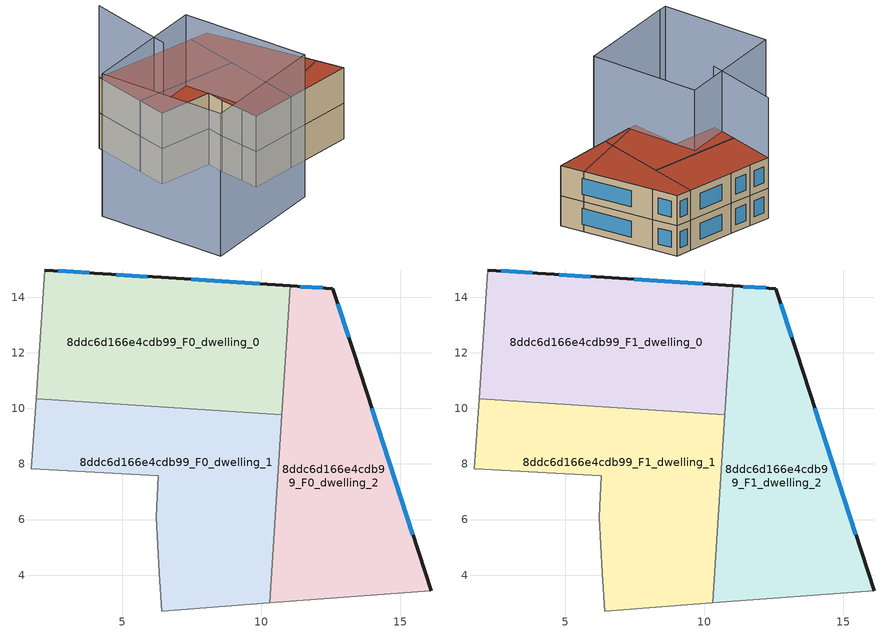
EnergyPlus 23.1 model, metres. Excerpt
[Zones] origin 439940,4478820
8ddc6d166e4cdb99_F0_dwelling_0
 floor ground (EU_floor_Construction): 11.05,14.41 10.75,9.78 1.91,10.34 2.22,14.98 4.31,14.84 6.4,14.71 z0
 wall outside (EU_wall_Construction): 11.05,14.41 6.4,14.71 4.31,14.84 2.22,14.98 z0:3
 wall adiabatic (EU_wall_Construction): 2.22,14.98 1.91,10.34 z0:3
 wall to 8ddc6d166e4cdb99_F0_dwelling_1 (EU_wall_Construction): 1.91,10.34 10.75,9.78 z0:3
 wall to 8ddc6d166e4cdb99_F0_dwelling_2 (EU_wall_Construction): 10.75,9.78 11.05,14.41 z0:3
 window (EU_Window_Construction): 5.91,14.74 4.8,14.81 / 9.96,14.48 7.49,14.64 / 3.82,14.87 2.71,14.95 z0.7:2.3
8ddc6d166e4cdb99_F0_dwelling_1
 floor ground (EU_floor_Construction): 10.75,9.78 10.32,3.01 6.43,2.71 6.34,4.08 6.23,6.08 6.3,7.59 1.74,7.82 1.91,10.34 z0
 wall adiabatic (EU_wall_Construction): 1.91,10.34 1.74,7.82 6.3,7.59 6.23,6.08 6.34,4.08 6.43,2.71 10.32,3.01 z0:3
 wall to 8ddc6d166e4cdb99_F0_dwelling_2 (EU_wall_Construction): 10.32,3.01 10.75,9.78 z0:3
8ddc6d166e4cdb99_F0_dwelling_2
 floor ground (EU_floor_Construction): 12.58,14.31 13.34,12.01 16.11,3.44 10.32,3.01 11.05,14.41 z0
 wall outside (EU_wall_Construction): 16.11,3.44 13.34,12.01 12.58,14.31 11.05,14.41 z0:3
 wall adiabatic (EU_wall_Construction): 10.32,3.01 16.11,3.44 z0:3
 window (EU_Window_Construction): 12.22,14.33 11.41,14.38 / 13.16,12.55 12.76,13.77 / 15.46,5.45 13.99,10.01 z0.7:2.3
8ddc6d166e4cdb99_F1_dwelling_0
 floor to 8ddc6d166e4cdb99_F0_dwelling_0 (EU_floor_Construction): 11.05,14.41 10.75,9.78 1.91,10.34 2.22,14.98 4.31,14.84 6.4,14.71 z3
 wall outside (EU_wall_Construction): 11.05,14.41 6.4,14.71 4.31,14.84 2.22,14.98 z3:6
 wall adiabatic (EU_wall_Construction): 2.22,14.98 1.91,10.34 z3:6
 wall to 8ddc6d166e4cdb99_F1_dwelling_1 (EU_wall_Construction): 1.91,10.34 10.75,9.78 z3:6
 wall to 8ddc6d166e4cdb99_F1_dwelling_2 (EU_wall_Construction): 10.75,9.78 11.05,14.41 z3:6
 window (EU_Window_Construction): 5.91,14.74 4.8,14.81 / 9.96,14.48 7.49,14.64 / 3.82,14.87 2.71,14.95 z3.7:5.3
 roof outside (EU_roof_Construction): 10.75,9.78 11.05,14.41 6.4,14.71 4.31,14.84 2.22,14.98 1.91,10.34 z6
8ddc6d166e4cdb99_F1_dwelling_1
 floor to 8ddc6d166e4cdb99_F0_dwelling_1 (EU_floor_Construction): 10.75,9.78 10.32,3.01 6.43,2.71 6.34,4.08 6.23,6.08 6.3,7.59 1.74,7.82 1.91,10.34 z3
 wall adiabatic (EU_wall_Construction): 1.91,10.34 1.74,7.82 6.3,7.59 6.23,6.08 6.34,4.08 6.43,2.71 10.32,3.01 z3:6
 wall to 8ddc6d166e4cdb99_F1_dwelling_2 (EU_wall_Construction): 10.32,3.01 10.75,9.78 z3:6
 roof outside (EU_roof_Construction): 10.32,3.01 10.75,9.78 1.91,10.34 1.74,7.82 6.3,7.59 6.23,6.08 6.34,4.08 6.43,2.71 z6
8ddc6d166e4cdb99_F1_dwelling_2
 floor to 8ddc6d166e4cdb99_F0_dwelling_2 (EU_floor_Construction): 12.58,14.31 13.33,12.01 16.11,3.44 10.32,3.01 11.05,14.41 z3
 wall outside (EU_wall_Construction): 16.11,3.44 13.34,12.01 12.58,14.31 11.05,14.41 z3:6
 wall adiabatic (EU_wall_Construction): 10.32,3.01 16.11,3.44 z3:6
 window (EU_Window_Construction): 12.22,14.33 11.41,14.38 / 13.16,12.55 12.76,13.77 / 15.46,5.45 13.99,10.01 z3.7:5.3
 roof outside (EU_roof_Construction): 16.11,3.44 13.34,12.01 12.58,14.31 11.05,14.41 10.32,3.01 z6
shading: 6.32,2.68 15.42,5.61 z0:6; -1.9,-2.79 7.88,-0.83 / 2.23,14.98 1.76,7.71 / 7.98,-0.81 -2.69,-2.95 / -2.69,-2.95 -4.77,7.47 / -4.77,7.47 5.89,9.6 / 5.89,9.6 7.98,-0.81 z0:12
[Building]
EU S2 Campaign: North Axis=0; Terrain=City; Solar Distribution=FullExterior
[Site:Location]
Madrid: Latitude=40.5; Longitude=-3.5; Time Zone=1; Elevation=609
[SizingPeriod:WeatherFileDays]
AnnualSizingPeriod: Begin Month=1; Begin Day of Month=1; End Month=12; End Day of Month=31; Day of Week for Start Day=Monday; Use Weather File Daylight Saving Period=No; Use Weather File Rain and Snow Indicators=No
[MATERIAL]
EU_InternalMass_Material: Roughness=MediumRough; Thickness=0.1; Conductivity=1; Density=1800; Specific Heat=900; Thermal Absorptance=0.9; Solar Absorptance=0.7; Visible Absorptance=0.7
[MATERIAL:NOMASS] Roughness=MediumRough; Thermal Absorptance=0.9; Solar Absorptance=0.7; Visible Absorptance=0.7
Name | Thermal Resistance
EU_wall_NoMass | 0.419739
EU_roof_NoMass | 0.352165
EU_floor_NoMass | 0.608284
[WINDOWMATERIAL:SIMPLEGLAZINGSYSTEM]
EU_Window_SimpleGlazing: UFactor=4.8352; Solar Heat Gain Coefficient=0.85; Visible Transmittance=0.85
[CONSTRUCTION]
EU_wall_Construction: EU_wall_NoMass
EU_roof_Construction: EU_roof_NoMass
EU_floor_Construction: EU_floor_NoMass
EU_InternalMass_Construction: EU_InternalMass_Material
EU_Window_Construction: EU_Window_SimpleGlazing
[ZONE] Type=1; Multiplier=1; Ceiling Height=autocalculate; Floor Area=autocalculate; Part of Total Floor Area=Yes
Name | Volume
8ddc6d166e4cdb99_F0_dwelling_0 | 123.256
8ddc6d166e4cdb99_F1_dwelling_0 | 123.257
8ddc6d166e4cdb99_F0_dwelling_1 | 123.231
8ddc6d166e4cdb99_F1_dwelling_1 | 123.23
8ddc6d166e4cdb99_F0_dwelling_2; 8ddc6d166e4cdb99_F1_dwelling_2 | 123.246
[INTERNALMASS] Construction=EU_InternalMass_Construction
Name | Zone or ZoneList | Surface Area
8ddc6d166e4cdb99_F0_dwelling_0_EU_InternalMass | 8ddc6d166e4cdb99_F0_dwelling_0 | 41.0856
8ddc6d166e4cdb99_F0_dwelling_1_EU_InternalMass | 8ddc6d166e4cdb99_F0_dwelling_1 | 41.0758
8ddc6d166e4cdb99_F0_dwelling_2_EU_InternalMass | 8ddc6d166e4cdb99_F0_dwelling_2 | 41.082
8ddc6d166e4cdb99_F1_dwelling_0_EU_InternalMass | 8ddc6d166e4cdb99_F1_dwelling_0 | 41.0856
8ddc6d166e4cdb99_F1_dwelling_1_EU_InternalMass | 8ddc6d166e4cdb99_F1_dwelling_1 | 41.0758
8ddc6d166e4cdb99_F1_dwelling_2_EU_InternalMass | 8ddc6d166e4cdb99_F1_dwelling_2 | 41.082
[OTHEREQUIPMENT] Fuel Type=Electricity; Design Level Calculation Method=Watts/Area; Power per Zone Floor Area=1; Fraction Latent=0; Fraction Radiant=0; Fraction Lost=0; Carbon Dioxide Generation Rate=0; EndUse Subcategory=EU_Step8_InternalGains
Name | Zone or ZoneList or Space or SpaceList | Schedule
EU_Step8_InternalGain_8ddc6d166e4cdb99_F0_dwelling_0_f000 | 8ddc6d166e4cdb99_F0_dwelling_0 | EU_Step8_GainSchedule_8ddc6d166e4cdb99_F0_dwelling_0_f000
EU_Step8_InternalGain_8ddc6d166e4cdb99_F0_dwelling_1_f000 | 8ddc6d166e4cdb99_F0_dwelling_1 | EU_Step8_GainSchedule_8ddc6d166e4cdb99_F0_dwelling_1_f000
EU_Step8_InternalGain_8ddc6d166e4cdb99_F0_dwelling_2_f000 | 8ddc6d166e4cdb99_F0_dwelling_2 | EU_Step8_GainSchedule_8ddc6d166e4cdb99_F0_dwelling_2_f000
EU_Step8_InternalGain_8ddc6d166e4cdb99_F1_dwelling_0_f000 | 8ddc6d166e4cdb99_F1_dwelling_0 | EU_Step8_GainSchedule_8ddc6d166e4cdb99_F1_dwelling_0_f000
EU_Step8_InternalGain_8ddc6d166e4cdb99_F1_dwelling_1_f000 | 8ddc6d166e4cdb99_F1_dwelling_1 | EU_Step8_GainSchedule_8ddc6d166e4cdb99_F1_dwelling_1_f000
EU_Step8_InternalGain_8ddc6d166e4cdb99_F1_dwelling_2_f000 | 8ddc6d166e4cdb99_F1_dwelling_2 | EU_Step8_GainSchedule_8ddc6d166e4cdb99_F1_dwelling_2_f000
[ZONEVENTILATION:DESIGNFLOWRATE] Schedule=EU_AlwaysOn; Design Flow Rate Calculation Method=AirChanges/Hour; Air Changes per Hour=0.703302; Ventilation Type=Natural; Fan Pressure Rise=0; Fan Total Efficiency=1; Constant Term Coefficient=1; Temperature Term Coefficient=0; Velocity Term Coefficient=0; Velocity Squared Term Coefficient=0; Minimum Indoor Temperature=-100; Maximum Indoor Temperature=100; Delta Temperature=-100; Minimum Outdoor Temperature=-100; Maximum Outdoor Temperature=100; Maximum Wind Speed=40
Name | Zone or ZoneList or Space or SpaceList
EU_ConstantAir_8ddc6d166e4cdb99_F0_dwelling_0 | 8ddc6d166e4cdb99_F0_dwelling_0
EU_ConstantAir_8ddc6d166e4cdb99_F0_dwelling_1 | 8ddc6d166e4cdb99_F0_dwelling_1
EU_ConstantAir_8ddc6d166e4cdb99_F0_dwelling_2 | 8ddc6d166e4cdb99_F0_dwelling_2
EU_ConstantAir_8ddc6d166e4cdb99_F1_dwelling_0 | 8ddc6d166e4cdb99_F1_dwelling_0
EU_ConstantAir_8ddc6d166e4cdb99_F1_dwelling_1 | 8ddc6d166e4cdb99_F1_dwelling_1
EU_ConstantAir_8ddc6d166e4cdb99_F1_dwelling_2 | 8ddc6d166e4cdb99_F1_dwelling_2
[HVACTEMPLATE:THERMOSTAT] Constant Heating Setpoint=20; Constant Cooling Setpoint=50
EU_HeatOnly_8ddc6d166e4cdb99_F0_dwelling_0; EU_HeatOnly_8ddc6d166e4cdb99_F0_dwelling_1; EU_HeatOnly_8ddc6d166e4cdb99_F0_dwelling_2; EU_HeatOnly_8ddc6d166e4cdb99_F1_dwelling_0; EU_HeatOnly_8ddc6d166e4cdb99_F1_dwelling_1; EU_HeatOnly_8ddc6d166e4cdb99_F1_dwelling_2
[HVACTEMPLATE:ZONE:IDEALLOADSAIRSYSTEM] System Availability Schedule=EU_AlwaysOn; Maximum Heating Supply Air Temperature=50; Minimum Cooling Supply Air Temperature=13; Maximum Heating Supply Air Humidity Ratio=0.0156; Minimum Cooling Supply Air Humidity Ratio=0.0077; Heating Limit=NoLimit; Cooling Limit=NoLimit; Heating Availability Schedule=EU_AlwaysOn; Cooling Availability Schedule=EU_CoolingOff; Dehumidification Control Type=ConstantSensibleHeatRatio; Cooling Sensible Heat Ratio=0.7; Dehumidification Setpoint=60; Humidification Control Type=None; Humidification Setpoint=30; Outdoor Air Method=None; Outdoor Air Flow Rate per Person=0.00944; Outdoor Air Flow Rate per Zone Floor Area=0; Outdoor Air Flow Rate per Zone=0; Demand Controlled Ventilation Type=None; Outdoor Air Economizer Type=NoEconomizer; Heat Recovery Type=None; Sensible Heat Recovery Effectiveness=0.7; Latent Heat Recovery Effectiveness=0.65
Name | Template Thermostat
8ddc6d166e4cdb99_F0_dwelling_0 | EU_HeatOnly_8ddc6d166e4cdb99_F0_dwelling_0
8ddc6d166e4cdb99_F0_dwelling_1 | EU_HeatOnly_8ddc6d166e4cdb99_F0_dwelling_1
8ddc6d166e4cdb99_F0_dwelling_2 | EU_HeatOnly_8ddc6d166e4cdb99_F0_dwelling_2
8ddc6d166e4cdb99_F1_dwelling_0 | EU_HeatOnly_8ddc6d166e4cdb99_F1_dwelling_0
8ddc6d166e4cdb99_F1_dwelling_1 | EU_HeatOnly_8ddc6d166e4cdb99_F1_dwelling_1
8ddc6d166e4cdb99_F1_dwelling_2 | EU_HeatOnly_8ddc6d166e4cdb99_F1_dwelling_2
[SIZING:ZONE] Zone Cooling Design Supply Air Temperature Input Method=SupplyAirTemperature; Zone Cooling Design Supply Air Temperature=13; Zone Heating Design Supply Air Temperature Input Method=SupplyAirTemperature; Zone Heating Design Supply Air Temperature=50; Zone Cooling Design Supply Air Humidity Ratio=0.008; Zone Heating Design Supply Air Humidity Ratio=0.008; Cooling Design Air Flow Method=DesignDay; Cooling Design Air Flow Rate=0; Cooling Minimum Air Flow per Zone Floor Area=0.000762; Cooling Minimum Air Flow=0; Cooling Minimum Air Flow Fraction=0.2; Heating Design Air Flow Method=DesignDay; Heating Design Air Flow Rate=0; Heating Maximum Air Flow per Zone Floor Area=0.002032; Heating Maximum Air Flow=0.141576; Heating Maximum Air Flow Fraction=0.3; Account for Dedicated Outdoor Air System=No; Dedicated Outdoor Air System Control Strategy=NeutralSupplyAir; Dedicated Outdoor Air Low Setpoint Temperature for Design=autosize; Dedicated Outdoor Air High Setpoint Temperature for Design=autosize; Zone Load Sizing Method=Sensible Load Only No Latent Load; Zone Latent Cooling Design Supply Air Humidity Ratio Input Method=HumidityRatioDifference; Zone Cooling Design Supply Air Humidity Ratio Difference=0.005; Zone Latent Heating Design Supply Air Humidity Ratio Input Method=HumidityRatioDifference; Zone Humidification Design Supply Air Humidity Ratio Difference=0.005
8ddc6d166e4cdb99_F0_dwelling_0; 8ddc6d166e4cdb99_F0_dwelling_1; 8ddc6d166e4cdb99_F0_dwelling_2; 8ddc6d166e4cdb99_F1_dwelling_0; 8ddc6d166e4cdb99_F1_dwelling_1; 8ddc6d166e4cdb99_F1_dwelling_2
[SCHEDULE:CONSTANT]
Name | Hourly Value
EU_AlwaysOn | 1
EU_CoolingOff | 0
[SCHEDULE:FILE] Column Number=1; Rows to Skip at Top=0; Number of Hours of Data=8760; Column Separator=Comma; Interpolate to Timestep=No; Minutes per Item=60; Adjust Schedule for Daylight Savings=Yes
Name | File
EU_Step8_GainSchedule_8ddc6d166e4cdb99_F0_dwelling_0_f000 | ../../schedules/8ddc6d166e4cdb99/8ddc6d166e4cdb99_F0_dwelling_0_f000_gain.csv
EU_Step8_GainSchedule_8ddc6d166e4cdb99_F0_dwelling_1_f000 | ../../schedules/8ddc6d166e4cdb99/8ddc6d166e4cdb99_F0_dwelling_1_f000_gain.csv
EU_Step8_GainSchedule_8ddc6d166e4cdb99_F0_dwelling_2_f000 | ../../schedules/8ddc6d166e4cdb99/8ddc6d166e4cdb99_F0_dwelling_2_f000_gain.csv
EU_Step8_GainSchedule_8ddc6d166e4cdb99_F1_dwelling_0_f000 | ../../schedules/8ddc6d166e4cdb99/8ddc6d166e4cdb99_F1_dwelling_0_f000_gain.csv
EU_Step8_GainSchedule_8ddc6d166e4cdb99_F1_dwelling_1_f000 | ../../schedules/8ddc6d166e4cdb99/8ddc6d166e4cdb99_F1_dwelling_1_f000_gain.csv
EU_Step8_GainSchedule_8ddc6d166e4cdb99_F1_dwelling_2_f000 | ../../schedules/8ddc6d166e4cdb99/8ddc6d166e4cdb99_F1_dwelling_2_f000_gain.csv
